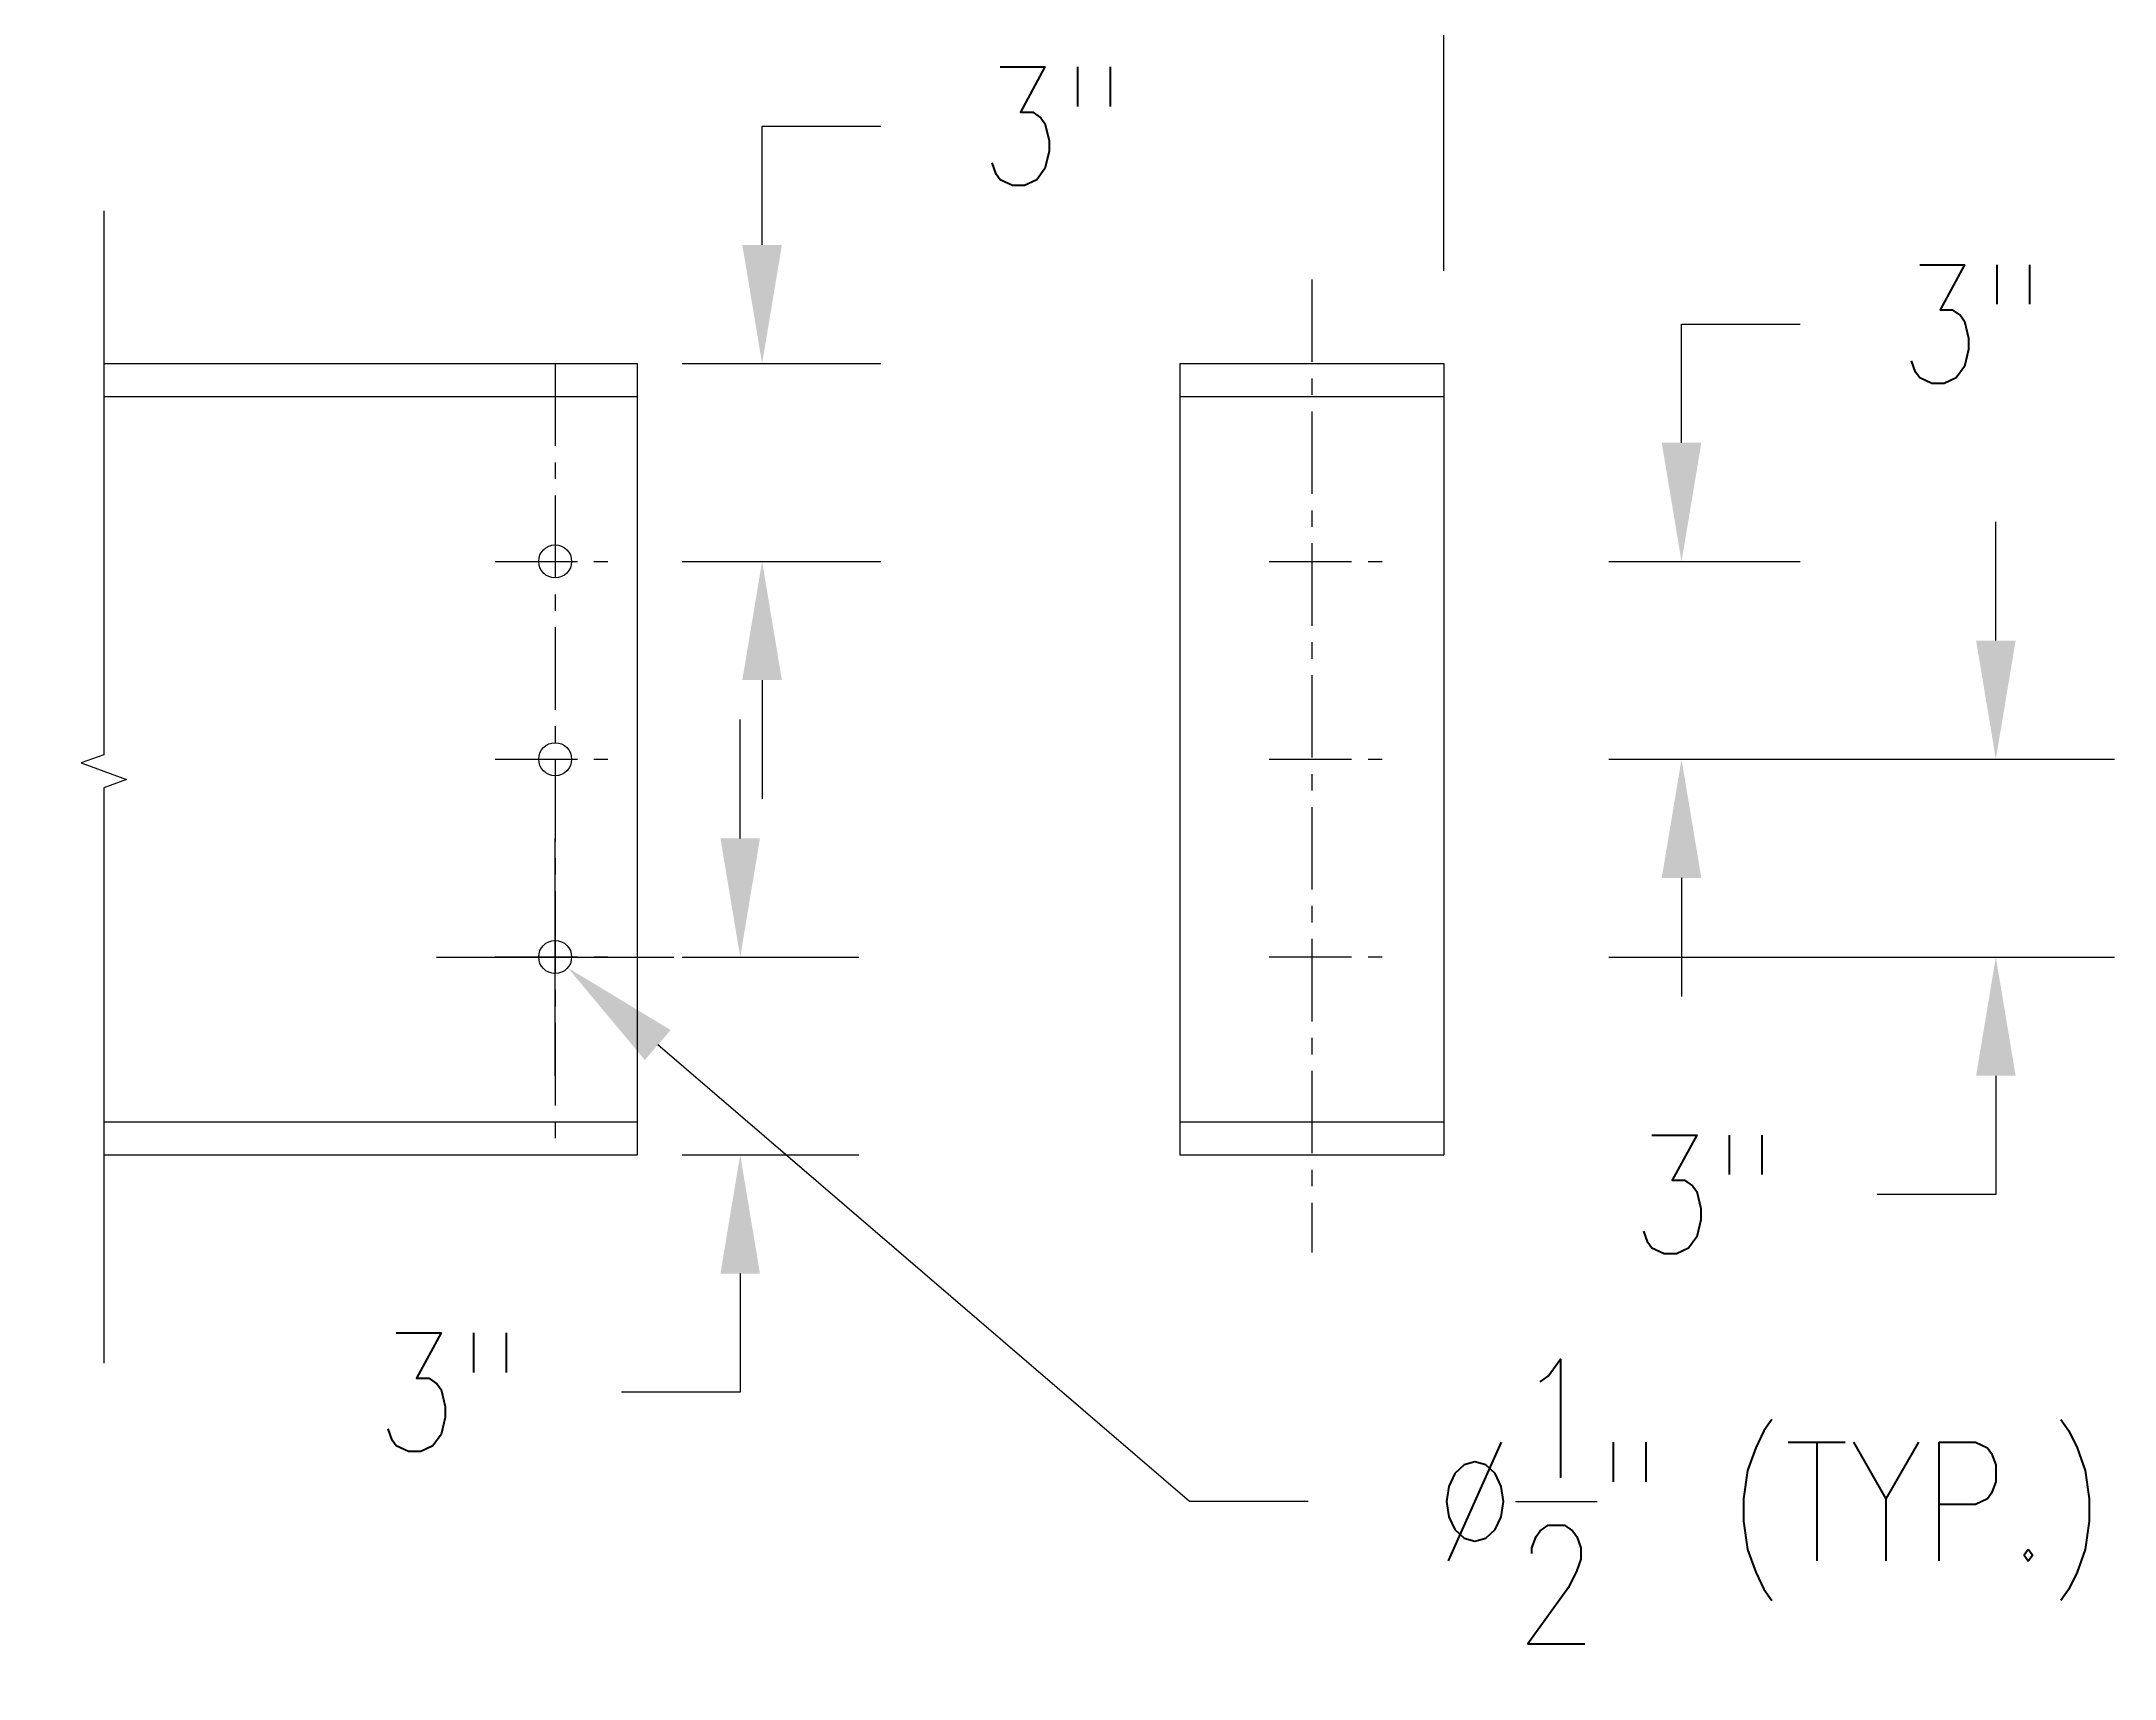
# Model space of a CAD drawing. Header units: inches. Extents: x -32 to 80, y -15 to 33.
# Drawn here: x 48.06 to 79.51, y -4.42 to 20.41 of the extents above; entities that cross this region are included whole.
import ezdxf

# ---------------------------------------------------------------- set-up
doc = ezdxf.new("R2010")
doc.units = ezdxf.units.IN
doc.header["$MEASUREMENT"] = 0
doc.linetypes.add('CENTER', pattern=[2, 1.25, -0.25, 0.25, -0.25])
for name, color, linetype in [('Beam Geo', 2, 'Continuous'), ('cl', 1, 'CENTER'), ('dim', 3, 'Continuous')]:
    doc.layers.add(name, color=color, linetype=linetype)
doc.styles.add('Annotative', font='romans.shx', dxfattribs={"width": 0.8})
doc.dimstyles.new('AEC FT-IN', dxfattribs={"dimscale": 0, "dimtxt": 0.1, "dimasz": 0.1, "dimexe": 0.1, "dimexo": 0.0625, "dimgap": 0.09, "dimtad": 0, "dimtih": 1, "dimtoh": 1, "dimdec": 4, "dimzin": 0, "dimdsep": 46, "dimlunit": 4, "dimtxsty": 'Annotative', "dimcen": 0.1, "dimadec": 0, "dimazin": 0, "dimtfac": 1, "dimtdec": 4, "dimtofl": 0, "dimtmove": 0, "dimatfit": 3, "dimfxl": 1, "dimtolj": 1, "dimtzin": 0, "dimarcsym": 0})

# ---------------------------------------------------------------- blocks, each defined once
blk = doc.blocks.new('*D22')
at = {"layer": 'Defpoints', "color": 0, "transparency": 16777216}
for p in [(56.656, 6.522), (56.656, 3.522), (58.663, 3.522)]:
    blk.add_point(p, dxfattribs=at)
at = {"layer": 'dim', "color": 0, "lineweight": -2, "transparency": 16777216}
for p, q in [((58.663, 8.322), (58.663, 10.122)), ((57.781, 6.522), (60.463, 6.522)), ((57.781, 3.522), (60.463, 3.522)), ((58.663, 1.722), (58.663, -0.078)), ((58.663, -0.078), (56.863, -0.078))]:
    blk.add_line(p, q, dxfattribs=at)
at = {"layer": 'dim', "color": 0, "transparency": 16777216}
for points in [[(58.363, 8.322), (58.963, 8.322), (58.663, 6.522)], [(58.363, 1.722), (58.963, 1.722), (58.663, 3.522)]]:
    blk.add_solid(points, dxfattribs=at)
at = {"layer": 'dim', "color": 0, "transparency": 16777216, "insert": (54.248, -0.078), "char_height": 1.8, "attachment_point": 5, "style": 'Annotative'}
blk.add_mtext('\\A1;3"', dxfattribs=at)
blk = doc.blocks.new('*D23')
at = {"layer": 'Defpoints', "color": 0, "transparency": 16777216}
for p in [(56.656, 15.522), (58.995, 15.522), (56.656, 12.522)]:
    blk.add_point(p, dxfattribs=at)
at = {"layer": 'dim', "color": 0, "lineweight": -2, "transparency": 16777216}
for p, q in [((58.995, 17.322), (58.995, 19.122)), ((58.995, 19.122), (60.795, 19.122)), ((57.781, 15.522), (60.795, 15.522)), ((57.781, 12.522), (60.795, 12.522)), ((58.995, 10.722), (58.995, 8.922))]:
    blk.add_line(p, q, dxfattribs=at)
at = {"layer": 'dim', "color": 0, "transparency": 16777216}
for points in [[(58.695, 17.322), (59.295, 17.322), (58.995, 15.522)], [(58.695, 10.722), (59.295, 10.722), (58.995, 12.522)]]:
    blk.add_solid(points, dxfattribs=at)
at = {"layer": 'dim', "color": 0, "transparency": 16777216, "insert": (63.409, 19.122), "char_height": 1.8, "attachment_point": 5, "style": 'Annotative'}
blk.add_mtext('\\A1;3"', dxfattribs=at)
blk = doc.blocks.new('*D27')
at = {"layer": 'Defpoints', "color": 0, "transparency": 16777216}
for p in [(70.713, 12.522), (72.942, 12.522), (70.713, 9.522)]:
    blk.add_point(p, dxfattribs=at)
at = {"layer": 'dim', "color": 0, "lineweight": -2, "transparency": 16777216}
for p, q in [((72.942, 14.322), (72.942, 16.122)), ((72.942, 16.122), (74.742, 16.122)), ((71.838, 12.522), (74.742, 12.522)), ((71.838, 9.522), (74.742, 9.522)), ((72.942, 7.722), (72.942, 5.922))]:
    blk.add_line(p, q, dxfattribs=at)
at = {"layer": 'dim', "color": 0, "transparency": 16777216}
for points in [[(72.642, 14.322), (73.242, 14.322), (72.942, 12.522)], [(72.642, 7.722), (73.242, 7.722), (72.942, 9.522)]]:
    blk.add_solid(points, dxfattribs=at)
at = {"layer": 'dim', "color": 0, "transparency": 16777216, "insert": (77.357, 16.122), "char_height": 1.8, "attachment_point": 5, "style": 'Annotative'}
blk.add_mtext('\\A1;3"', dxfattribs=at)
blk = doc.blocks.new('*D28')
at = {"layer": 'Defpoints', "color": 0, "transparency": 16777216}
for p in [(70.713, 9.522), (70.713, 6.522), (77.71, 6.522)]:
    blk.add_point(p, dxfattribs=at)
at = {"layer": 'dim', "color": 0, "lineweight": -2, "transparency": 16777216}
for p, q in [((77.71, 11.322), (77.71, 13.122)), ((71.838, 9.522), (79.51, 9.522)), ((71.838, 6.522), (79.51, 6.522)), ((77.71, 4.722), (77.71, 2.922)), ((77.71, 2.922), (75.91, 2.922))]:
    blk.add_line(p, q, dxfattribs=at)
at = {"layer": 'dim', "color": 0, "transparency": 16777216}
for points in [[(77.41, 11.322), (78.01, 11.322), (77.71, 9.522)], [(77.41, 4.722), (78.01, 4.722), (77.71, 6.522)]]:
    blk.add_solid(points, dxfattribs=at)
at = {"layer": 'dim', "color": 0, "transparency": 16777216, "insert": (73.296, 2.922), "char_height": 1.8, "attachment_point": 5, "style": 'Annotative'}
blk.add_mtext('\\A1;3"', dxfattribs=at)
blk = doc.blocks.new('*D30')
at = {"layer": 'Defpoints', "color": 0, "transparency": 16777216}
for p in [(55.666, 6.685), (56.046, 6.36)]:
    blk.add_point(p, dxfattribs=at)
at = {"layer": 'dim', "color": 0, "lineweight": -2, "transparency": 16777216}
for p, q in [((55.856, 4.722), (55.856, 8.322)), ((54.056, 6.522), (57.656, 6.522)), ((65.48, -1.736), (57.412, 5.188)), ((67.28, -1.736), (65.48, -1.736))]:
    blk.add_line(p, q, dxfattribs=at)
at = {"layer": 'dim', "color": 0, "transparency": 16777216}
blk.add_solid([(57.607, 5.415), (57.216, 4.96), (56.046, 6.36)], dxfattribs=at)
at = {"layer": 'dim', "color": 0, "transparency": 16777216, "insert": (74.283, -1.736), "char_height": 1.8, "attachment_point": 5, "style": 'Annotative'}
blk.add_mtext('\\A1;∅{\\H1x;\\S1/2;}" (TYP.)', dxfattribs=at)
blk = doc.blocks.new('*D31')
at = {"layer": 'Defpoints', "color": 0, "transparency": 16777216}
for p in [(69.334, 31.177), (31.919, 15.803), (69.334, 15.803)]:
    blk.add_point(p, dxfattribs=at)
at = {"layer": 'dim', "color": 0, "lineweight": -2, "transparency": 16777216}
for p, q in [((31.919, 16.928), (31.919, 32.977)), ((69.334, 16.928), (69.334, 32.977)), ((33.719, 31.177), (44.999, 31.177)), ((67.534, 31.177), (56.255, 31.177))]:
    blk.add_line(p, q, dxfattribs=at)
at = {"layer": 'dim', "color": 0, "transparency": 16777216}
for points in [[(33.719, 31.477), (33.719, 30.877), (31.919, 31.177)], [(67.534, 31.477), (67.534, 30.877), (69.334, 31.177)]]:
    blk.add_solid(points, dxfattribs=at)
at = {"layer": 'dim', "color": 0, "transparency": 16777216, "insert": (50.627, 31.177), "char_height": 1.8, "attachment_point": 5, "style": 'Annotative'}
blk.add_mtext('\\A1;8\'-10{\\H0.7x;\\S7/8;}"', dxfattribs=at)

msp = doc.modelspace()

# ---------------------------------------------------------------- linework, layer by layer
at = {"layer": 'Beam Geo'}
for p, q in [((49.00986, 15.52249), (57.10594, 15.52249)), ((57.10594, 3.52249), (57.10594, 15.52249)), ((65.33411, 15.52249), (65.33411, 3.52249)), ((65.33411, 15.52249), (69.33411, 15.52249)), ((69.33411, 15.52249), (69.33411, 3.52249)), ((49.00986, 15.02249), (57.10594, 15.02249)), ((65.33411, 15.02249), (69.33411, 15.02249)), ((49.00986, 4.02249), (57.10594, 4.02249)), ((65.33411, 4.02249), (69.33411, 4.02249)), ((49.00986, 3.52249), (57.10594, 3.52249)), ((65.33411, 3.52249), (69.33411, 3.52249))]:
    msp.add_line(p, q, dxfattribs=at)
for centre in [(55.85594, 12.52249), (55.85594, 9.52249), (55.85594, 6.52249)]:
    msp.add_circle(centre, 0.25, dxfattribs=at)
at = {"layer": 'cl'}
for p, q in [((67.33411, 16.79625), (67.33411, 2.03997)), ((55.85594, 15.52249), (55.85594, 3.52249)), ((54.94423, 12.52249), (56.65648, 12.52249)), ((66.68805, 12.52249), (68.40031, 12.52249)), ((54.94423, 9.52249), (56.65648, 9.52249)), ((66.68805, 9.52249), (68.40031, 9.52249)), ((54.94423, 6.52249), (56.65648, 6.52249)), ((66.68805, 6.52249), (68.40031, 6.52249))]:
    msp.add_line(p, q, dxfattribs=at)
at = {"layer": 'dim', "linetype": 'Continuous'}
msp.add_lwpolyline([(49.00986, 17.83938), (49.00986, 9.58996), (48.66643, 9.46496), (49.35329, 9.21496), (49.00986, 9.08996), (49.00986, 0.36183)], dxfattribs=at)

# ---------------------------------------------------------------- dimensions: what is measured, and where the dimension line sits
at = {"layer": 'dim'}
dim = msp.add_linear_dim(base=(69.33411, 31.17678), p1=(31.91938, 15.80298), p2=(69.33411, 15.80298), text='8\'-10{\\H0.7x;\\S7/8;}"', dimstyle='AEC FT-IN', dxfattribs=at)
dim.commit()
dim.dimension.update_dxf_attribs({"geometry": '*D31', "text_midpoint": (50.62675, 31.17678)})
for base, p1, p2, picture, middle in [((58.99503, 15.52249), (56.65648, 12.52249), (56.65648, 15.52249), '*D23', (63.40931, 19.12249)), ((72.94243, 12.52249), (70.71256, 9.52249), (70.71256, 12.52249), '*D27', (77.35671, 16.12249)), ((77.71034, 6.52249), (70.71256, 9.52249), (70.71256, 6.52249), '*D28', (73.29605, 2.92249)), ((58.66251, 3.52249), (56.65648, 6.52249), (56.65648, 3.52249), '*D22', (54.24823, -0.07751))]:
    dim = msp.add_linear_dim(base=base, p1=p1, p2=p2, angle=90, dimstyle='AEC FT-IN', dxfattribs=at)
    dim.commit()
    dim.dimension.update_dxf_attribs({"geometry": picture, "text_midpoint": middle})
dim = msp.add_diameter_dim_2p(p1=(55.66621, 6.68529), p2=(56.04566, 6.35969), text='<> (TYP.)', dimstyle='AEC FT-IN', dxfattribs=at)
dim.commit()
dim.dimension.update_dxf_attribs({"geometry": '*D30', "text_midpoint": (74.28297, -1.73608), "dimtype": 163})

doc.saveas('drawing.dxf')
